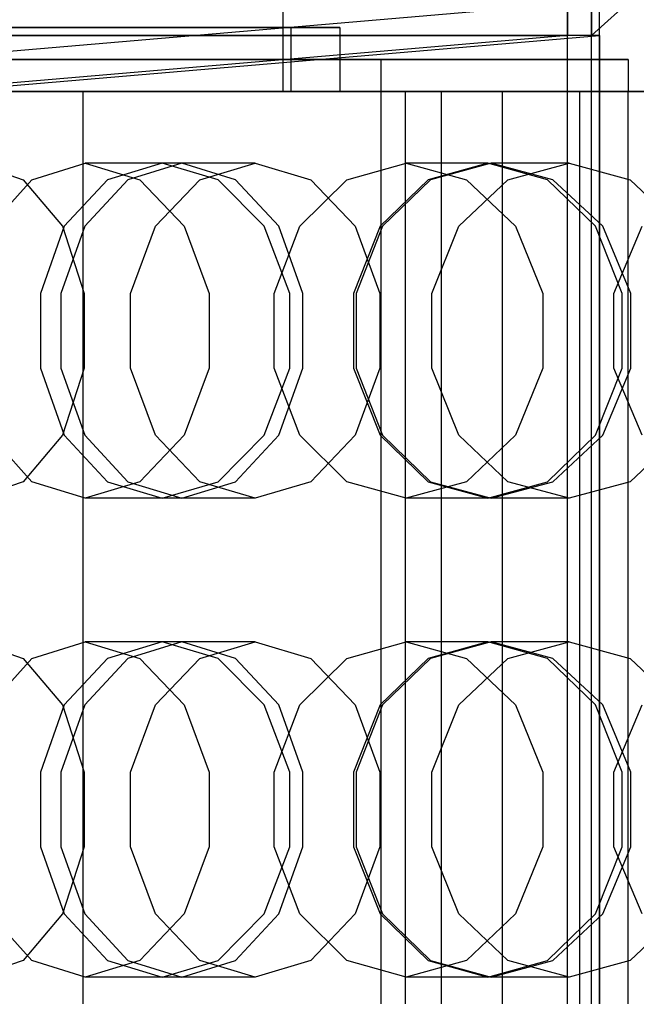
# Model space of a CAD drawing. Header units: millimetres. Extents: x -1970 to 34302, y -65268 to 6837.
# Drawn here: x 25856.5 to 25933.8, y -17913.4 to -17791 of the extents above; entities that cross this region are included whole.
import ezdxf

# ---------------------------------------------------------------- set-up
doc = ezdxf.new("R2010")
doc.units = ezdxf.units.MM
doc.layers.add('COTAS_P', color=1, linetype='Continuous', lineweight=0)
doc.layers.add('superior_briquetadora', color=7, linetype='Continuous', lineweight=0)
doc.dimstyles.new('R19_100', dxfattribs={"dimtxt": 250, "dimasz": 150, "dimexe": 150, "dimexo": 80, "dimgap": 100, "dimtad": 1, "dimtih": 1, "dimtoh": 1, "dimdsep": 46, "dimcen": 0.09, "dimadec": 0, "dimazin": 0, "dimtfac": 1, "dimtdec": 4, "dimtofl": 0, "dimtmove": 0, "dimatfit": 3, "dimfxl": 1, "dimtolj": 1, "dimtzin": 0, "dimarcsym": 0})

# ---------------------------------------------------------------- blocks, each defined once
blk = doc.blocks.new('*D23')
at = {"layer": 'COTAS_P', "color": 0, "lineweight": -2, "transparency": 16777216}
for p, q in [((25128.19, -17920), (25128.19, -16950)), ((27628.19, -17920), (27628.19, -16950)), ((25278.19, -17100), (27478.19, -17100))]:
    blk.add_line(p, q, dxfattribs=at)
at = {"layer": 'COTAS_P', "color": 0, "transparency": 16777216}
for points in [[(25278.19, -17075), (25278.19, -17125), (25128.19, -17100)], [(27478.19, -17075), (27478.19, -17125), (27628.19, -17100)]]:
    blk.add_solid(points, dxfattribs=at)
at = {"layer": 'Defpoints', "color": 0, "transparency": 16777216}
for p in [(27628.19, -17100), (25128.19, -18000), (27628.19, -18000)]:
    blk.add_point(p, dxfattribs=at)

msp = doc.modelspace()

# ---------------------------------------------------------------- linework, layer by layer
at = {"layer": 'superior_briquetadora'}
for p, q in [((25889.536, -17520), (25889.536, -17800)), ((26078.187, -17658), (25928.187, -17793)), ((25843.187, -17796), (25925.187, -17789)), ((25925.187, -17789), (25925.187, -17793)), ((25929.187, -18171), (25929.187, -17789)), ((25925.187, -18170), (25925.187, -17790)), ((25928.187, -18170), (25928.187, -17790)), ((25928.187, -17790), (25928.187, -17793)), ((25705.205, -17792), (25890.537, -17792)), ((25896.665, -17792), (25711.334, -17792)), ((25890.537, -17792), (25896.665, -17792)), ((25890.537, -17792), (25890.537, -17800)), ((25896.665, -17792), (25896.665, -17800)), ((25928.187, -17793), (25528.187, -17793)), ((25531.187, -17793), (25925.187, -17793)), ((25925.187, -17793), (25843.187, -17800)), ((25847.187, -17800), (25929.187, -17793)), ((25925.187, -18167), (25925.187, -17793)), ((25929.187, -17793), (25925.187, -17793)), ((25929.187, -17793), (25929.187, -18167)), ((25901.808, -17796), (25711.334, -17796)), ((25728.187, -17796), (25932.802, -17796)), ((25932.802, -17796), (25901.808, -17796)), ((25901.808, -17796), (25901.808, -17800)), ((25932.802, -17796), (25932.802, -17800)), ((25890.537, -17800), (25705.205, -17800)), ((25711.334, -17800), (25901.808, -17800)), ((25711.334, -17800), (25896.665, -17800)), ((25714.398, -17800), (25909.371, -17800)), ((25904.872, -17800), (25714.398, -17800)), ((25722.058, -17800), (25926.674, -17800)), ((25917.032, -17800), (25722.058, -17800)), ((25932.802, -17800), (25728.187, -17800)), ((25843.459, -17800), (25857.489, -17800)), ((25858.39, -17800), (25844.315, -17800)), ((25860.996, -17800), (25846.893, -17800)), ((25850.015, -17800), (25865.076, -17800)), ((25857.489, -17800), (25872.215, -17800)), ((25873.157, -17800), (25858.39, -17800)), ((25864.466, -17800), (25858.838, -17800)), ((25858.838, -17800), (25859.018, -17800)), ((25859.018, -17800), (25864.991, -17800)), ((25878.028, -17800), (25860.996, -17800)), ((25875.354, -17800), (25864.466, -17800)), ((25864.466, -17800), (25864.466, -18160)), ((25864.991, -17800), (25876.171, -17800)), ((25865.076, -17800), (25882.444, -17800)), ((25872.215, -17800), (25887.597, -17800)), ((25888.579, -17800), (25873.157, -17800)), ((25890.434, -17800), (25875.354, -17800)), ((25876.171, -17800), (25891.463, -17800)), ((25895.396, -17800), (25878.028, -17800)), ((25882.444, -17800), (25899.476, -17800)), ((25889.536, -17800), (25886.189, -17800)), ((25886.189, -17800), (25889.18, -17800)), ((25887.597, -17800), (25903.597, -17800)), ((25904.617, -17800), (25888.579, -17800)), ((25889.18, -17800), (25897.916, -17800)), ((25898.557, -17800), (25889.536, -17800)), ((25908.23, -17800), (25890.434, -17800)), ((25896.665, -17800), (25890.537, -17800)), ((25891.463, -17800), (25909.371, -17800)), ((25910.456, -17800), (25895.396, -17800)), ((25897.916, -17800), (25910.667, -17800)), ((25911.466, -17800), (25898.557, -17800)), ((25899.476, -17800), (25913.578, -17800)), ((25901.808, -17800), (25901.808, -18160)), ((25901.808, -17800), (25904.872, -17800)), ((25901.808, -17800), (25932.802, -17800)), ((25903.597, -17800), (25920.174, -17800)), ((25921.228, -17800), (25904.617, -17800)), ((25904.872, -18160), (25904.872, -17800)), ((25927.002, -17800), (25908.23, -17800)), ((25909.371, -17800), (25928.143, -17800)), ((25909.371, -17800), (25909.371, -18160)), ((25909.371, -17800), (25917.032, -17800)), ((25920.915, -17800), (25910.456, -17800)), ((25910.667, -17800), (25924.907, -17800)), ((25925.706, -17800), (25911.466, -17800)), ((25913.578, -17800), (25922.605, -17800)), ((25917.032, -18160), (25917.032, -17800)), ((25920.174, -17800), (25937.284, -17800)), ((25925.181, -17800), (25920.915, -17800)), ((25938.37, -17800), (25921.228, -17800)), ((25922.605, -17800), (25925.181, -17800)), ((25924.907, -17800), (25937.816, -17800)), ((25925.181, -18160), (25925.181, -17800)), ((25938.457, -17800), (25925.706, -17800)), ((25926.674, -17800), (25926.674, -18160)), ((25926.674, -17800), (25932.802, -17800)), ((25944.91, -17800), (25927.002, -17800)), ((25928.143, -17800), (25945.939, -17800)), ((25932.802, -18160), (25932.802, -17800)), ((25850.886, -17809), (25857.005, -17811.08)), ((25858.087, -17811.08), (25864.768, -17809)), ((25876.856, -17809), (25864.768, -17809)), ((25864.768, -17809), (25871.591, -17811.08)), ((25874.418, -17809), (25867.538, -17811.08)), ((25876.856, -17809), (25870.104, -17811.08)), ((25886.063, -17809), (25874.418, -17809)), ((25881.435, -17811.08), (25874.418, -17809)), ((25883.607, -17811.08), (25876.856, -17809)), ((25879.115, -17811.08), (25886.063, -17809)), ((25886.063, -17809), (25893.011, -17811.08)), ((25897.524, -17811.08), (25904.957, -17809)), ((25915.201, -17809), (25904.957, -17809)), ((25904.957, -17809), (25912.51, -17811.08)), ((25915.201, -17809), (25907.709, -17811.08)), ((25915.63, -17809), (25908.028, -17811.08)), ((25922.693, -17811.08), (25915.201, -17809)), ((25925.384, -17809), (25915.63, -17809)), ((25923.345, -17811.08), (25915.63, -17809)), ((25917.726, -17811.08), (25925.384, -17809)), ((25925.384, -17809), (25933.041, -17811.08)), ((25852.833, -17816.906), (25858.087, -17811.08)), ((25857.005, -17811.08), (25861.912, -17816.907)), ((25867.538, -17811.08), (25862.121, -17816.906)), ((25870.104, -17811.08), (25864.69, -17816.907)), ((25871.591, -17811.08), (25877.164, -17816.906)), ((25873.544, -17816.907), (25879.115, -17811.08)), ((25887.16, -17816.906), (25881.435, -17811.08)), ((25889.021, -17816.907), (25883.607, -17811.08)), ((25891.653, -17816.906), (25897.524, -17811.08)), ((25893.011, -17811.08), (25898.583, -17816.907)), ((25907.709, -17811.08), (25901.7, -17816.907)), ((25908.028, -17811.08), (25902.017, -17816.906)), ((25911.585, -17816.907), (25917.726, -17811.08)), ((25912.51, -17811.08), (25918.653, -17816.906)), ((25928.701, -17816.907), (25922.693, -17811.08)), ((25929.615, -17816.906), (25923.345, -17811.08)), ((25933.041, -17811.08), (25939.183, -17816.907)), ((25862.121, -17816.906), (25859.152, -17825.326)), ((25864.69, -17816.907), (25861.686, -17825.327)), ((25861.912, -17816.907), (25864.635, -17825.327)), ((25870.452, -17825.327), (25873.544, -17816.907)), ((25877.164, -17816.906), (25880.296, -17825.326)), ((25890.375, -17825.326), (25887.16, -17816.906)), ((25888.427, -17825.326), (25891.653, -17816.906)), ((25892.025, -17825.327), (25889.021, -17816.907)), ((25901.7, -17816.907), (25898.366, -17825.327)), ((25898.583, -17816.907), (25901.675, -17825.327)), ((25902.017, -17816.906), (25898.713, -17825.326)), ((25908.177, -17825.327), (25911.585, -17816.907)), ((25918.653, -17816.906), (25922.096, -17825.326)), ((25932.036, -17825.327), (25928.701, -17816.907)), ((25933.126, -17825.326), (25929.615, -17816.906)), ((25930.999, -17825.326), (25934.519, -17816.906)), ((25859.152, -17825.326), (25859.152, -17834.674)), ((25861.686, -17825.327), (25861.686, -17834.673)), ((25864.635, -17825.327), (25864.635, -17834.673)), ((25870.452, -17834.673), (25870.452, -17825.327)), ((25880.296, -17825.326), (25880.296, -17834.674)), ((25888.427, -17834.674), (25888.427, -17825.326)), ((25890.375, -17834.674), (25890.375, -17825.326)), ((25892.025, -17834.673), (25892.025, -17825.327)), ((25898.366, -17825.327), (25898.366, -17834.673)), ((25898.713, -17825.326), (25898.713, -17834.674)), ((25901.675, -17825.327), (25901.675, -17834.673)), ((25908.177, -17834.673), (25908.177, -17825.327)), ((25922.096, -17825.326), (25922.096, -17834.674)), ((25930.999, -17834.674), (25930.999, -17825.326)), ((25932.036, -17834.673), (25932.036, -17825.327)), ((25933.126, -17834.674), (25933.126, -17825.326)), ((25859.152, -17834.674), (25862.121, -17843.094)), ((25861.686, -17834.673), (25864.69, -17843.093)), ((25864.635, -17834.673), (25861.912, -17843.093)), ((25873.544, -17843.093), (25870.452, -17834.673)), ((25880.296, -17834.674), (25877.164, -17843.094)), ((25887.16, -17843.094), (25890.375, -17834.674)), ((25891.653, -17843.094), (25888.427, -17834.674)), ((25889.021, -17843.093), (25892.025, -17834.673)), ((25898.366, -17834.673), (25901.7, -17843.093)), ((25901.675, -17834.673), (25898.583, -17843.093)), ((25898.713, -17834.674), (25902.017, -17843.094)), ((25911.585, -17843.093), (25908.177, -17834.673)), ((25922.096, -17834.674), (25918.653, -17843.094)), ((25928.701, -17843.093), (25932.036, -17834.673)), ((25929.615, -17843.094), (25933.126, -17834.674)), ((25934.519, -17843.094), (25930.999, -17834.674)), ((25858.087, -17848.92), (25852.833, -17843.094)), ((25861.912, -17843.093), (25857.005, -17848.92)), ((25862.121, -17843.094), (25867.538, -17848.92)), ((25864.69, -17843.093), (25870.104, -17848.92)), ((25877.164, -17843.094), (25871.59, -17848.92)), ((25879.115, -17848.92), (25873.544, -17843.093)), ((25881.435, -17848.92), (25887.16, -17843.094)), ((25883.607, -17848.92), (25889.021, -17843.093)), ((25897.524, -17848.92), (25891.653, -17843.094)), ((25898.583, -17843.093), (25893.011, -17848.92)), ((25901.7, -17843.093), (25907.709, -17848.92)), ((25902.017, -17843.094), (25908.029, -17848.92)), ((25917.726, -17848.92), (25911.585, -17843.093)), ((25918.653, -17843.094), (25912.51, -17848.92)), ((25922.693, -17848.92), (25928.701, -17843.093)), ((25923.345, -17848.92), (25929.615, -17843.094)), ((25939.183, -17843.093), (25933.041, -17848.92)), ((25857.005, -17848.92), (25850.886, -17851)), ((25864.768, -17851), (25858.087, -17848.92)), ((25871.59, -17848.92), (25864.768, -17851)), ((25867.538, -17848.92), (25874.418, -17851)), ((25870.104, -17848.92), (25876.856, -17851)), ((25874.418, -17851), (25881.435, -17848.92)), ((25876.856, -17851), (25883.607, -17848.92)), ((25886.063, -17851), (25879.115, -17848.92)), ((25893.011, -17848.92), (25886.063, -17851)), ((25904.957, -17851), (25897.524, -17848.92)), ((25912.51, -17848.92), (25904.957, -17851)), ((25907.709, -17848.92), (25915.201, -17851)), ((25908.029, -17848.92), (25915.63, -17851)), ((25915.201, -17851), (25922.693, -17848.92)), ((25915.63, -17851), (25923.345, -17848.92)), ((25925.384, -17851), (25917.726, -17848.92)), ((25933.041, -17848.92), (25925.384, -17851)), ((25876.856, -17851), (25864.768, -17851)), ((25886.063, -17851), (25874.418, -17851)), ((25915.201, -17851), (25904.957, -17851)), ((25925.384, -17851), (25915.63, -17851)), ((25850.886, -17869), (25857.005, -17871.08)), ((25858.087, -17871.08), (25864.768, -17869)), ((25876.856, -17869), (25864.768, -17869)), ((25864.768, -17869), (25871.591, -17871.08)), ((25874.418, -17869), (25867.538, -17871.08)), ((25876.856, -17869), (25870.104, -17871.08)), ((25886.063, -17869), (25874.418, -17869)), ((25881.435, -17871.08), (25874.418, -17869)), ((25883.607, -17871.08), (25876.856, -17869)), ((25879.115, -17871.08), (25886.063, -17869)), ((25886.063, -17869), (25893.011, -17871.08)), ((25897.524, -17871.08), (25904.957, -17869)), ((25915.201, -17869), (25904.957, -17869)), ((25904.957, -17869), (25912.51, -17871.08)), ((25915.201, -17869), (25907.709, -17871.08)), ((25915.63, -17869), (25908.028, -17871.08)), ((25922.693, -17871.08), (25915.201, -17869)), ((25925.384, -17869), (25915.63, -17869)), ((25923.345, -17871.08), (25915.63, -17869)), ((25917.726, -17871.08), (25925.384, -17869)), ((25925.384, -17869), (25933.041, -17871.08)), ((25852.833, -17876.906), (25858.087, -17871.08)), ((25857.005, -17871.08), (25861.912, -17876.907)), ((25867.538, -17871.08), (25862.121, -17876.906)), ((25870.104, -17871.08), (25864.69, -17876.907)), ((25871.591, -17871.08), (25877.164, -17876.906)), ((25873.544, -17876.907), (25879.115, -17871.08)), ((25887.16, -17876.906), (25881.435, -17871.08)), ((25889.021, -17876.907), (25883.607, -17871.08)), ((25891.653, -17876.906), (25897.524, -17871.08)), ((25893.011, -17871.08), (25898.583, -17876.907)), ((25907.709, -17871.08), (25901.7, -17876.907)), ((25908.028, -17871.08), (25902.017, -17876.906)), ((25911.585, -17876.907), (25917.726, -17871.08)), ((25912.51, -17871.08), (25918.653, -17876.906)), ((25928.701, -17876.907), (25922.693, -17871.08)), ((25929.615, -17876.906), (25923.345, -17871.08)), ((25933.041, -17871.08), (25939.183, -17876.907)), ((25862.121, -17876.906), (25859.152, -17885.326)), ((25864.69, -17876.907), (25861.686, -17885.327)), ((25861.912, -17876.907), (25864.635, -17885.327)), ((25870.452, -17885.327), (25873.544, -17876.907)), ((25877.164, -17876.906), (25880.296, -17885.326)), ((25890.375, -17885.326), (25887.16, -17876.906)), ((25888.427, -17885.326), (25891.653, -17876.906)), ((25892.025, -17885.327), (25889.021, -17876.907)), ((25901.7, -17876.907), (25898.366, -17885.327)), ((25898.583, -17876.907), (25901.675, -17885.327)), ((25902.017, -17876.906), (25898.713, -17885.326)), ((25908.177, -17885.327), (25911.585, -17876.907)), ((25918.653, -17876.906), (25922.096, -17885.326)), ((25932.036, -17885.327), (25928.701, -17876.907)), ((25933.126, -17885.326), (25929.615, -17876.906)), ((25930.999, -17885.326), (25934.519, -17876.906)), ((25859.152, -17885.326), (25859.152, -17894.674)), ((25861.686, -17885.327), (25861.686, -17894.673)), ((25864.635, -17885.327), (25864.635, -17894.673)), ((25870.452, -17894.673), (25870.452, -17885.327)), ((25880.296, -17885.326), (25880.296, -17894.674)), ((25888.427, -17894.674), (25888.427, -17885.326)), ((25890.375, -17894.674), (25890.375, -17885.326)), ((25892.025, -17894.673), (25892.025, -17885.327)), ((25898.366, -17885.327), (25898.366, -17894.673)), ((25898.713, -17885.326), (25898.713, -17894.674)), ((25901.675, -17885.327), (25901.675, -17894.673)), ((25908.177, -17894.673), (25908.177, -17885.327)), ((25922.096, -17885.326), (25922.096, -17894.674)), ((25930.999, -17894.674), (25930.999, -17885.326)), ((25932.036, -17894.673), (25932.036, -17885.327)), ((25933.126, -17894.674), (25933.126, -17885.326)), ((25859.152, -17894.674), (25862.121, -17903.094)), ((25861.686, -17894.673), (25864.69, -17903.093)), ((25864.635, -17894.673), (25861.912, -17903.093)), ((25873.544, -17903.093), (25870.452, -17894.673)), ((25880.296, -17894.674), (25877.164, -17903.094)), ((25887.16, -17903.094), (25890.375, -17894.674)), ((25891.653, -17903.094), (25888.427, -17894.674)), ((25889.021, -17903.093), (25892.025, -17894.673)), ((25898.366, -17894.673), (25901.7, -17903.093)), ((25901.675, -17894.673), (25898.583, -17903.093)), ((25898.713, -17894.674), (25902.017, -17903.094)), ((25911.585, -17903.093), (25908.177, -17894.673)), ((25922.096, -17894.674), (25918.653, -17903.094)), ((25928.701, -17903.093), (25932.036, -17894.673)), ((25929.615, -17903.094), (25933.126, -17894.674)), ((25934.519, -17903.094), (25930.999, -17894.674)), ((25858.087, -17908.92), (25852.833, -17903.094)), ((25861.912, -17903.093), (25857.005, -17908.92)), ((25862.121, -17903.094), (25867.538, -17908.92)), ((25864.69, -17903.093), (25870.104, -17908.92)), ((25877.164, -17903.094), (25871.59, -17908.92)), ((25879.115, -17908.92), (25873.544, -17903.093)), ((25881.435, -17908.92), (25887.16, -17903.094)), ((25883.607, -17908.92), (25889.021, -17903.093)), ((25897.524, -17908.92), (25891.653, -17903.094)), ((25898.583, -17903.093), (25893.011, -17908.92)), ((25901.7, -17903.093), (25907.709, -17908.92)), ((25902.017, -17903.094), (25908.029, -17908.92)), ((25917.726, -17908.92), (25911.585, -17903.093)), ((25918.653, -17903.094), (25912.51, -17908.92)), ((25922.693, -17908.92), (25928.701, -17903.093)), ((25923.345, -17908.92), (25929.615, -17903.094)), ((25939.183, -17903.093), (25933.041, -17908.92)), ((25857.005, -17908.92), (25850.886, -17911)), ((25864.768, -17911), (25858.087, -17908.92)), ((25871.59, -17908.92), (25864.768, -17911)), ((25867.538, -17908.92), (25874.418, -17911)), ((25870.104, -17908.92), (25876.856, -17911)), ((25874.418, -17911), (25881.435, -17908.92)), ((25876.856, -17911), (25883.607, -17908.92)), ((25886.063, -17911), (25879.115, -17908.92)), ((25893.011, -17908.92), (25886.063, -17911)), ((25904.957, -17911), (25897.524, -17908.92)), ((25912.51, -17908.92), (25904.957, -17911)), ((25907.709, -17908.92), (25915.201, -17911)), ((25908.029, -17908.92), (25915.63, -17911)), ((25915.201, -17911), (25922.693, -17908.92)), ((25915.63, -17911), (25923.345, -17908.92)), ((25925.384, -17911), (25917.726, -17908.92)), ((25933.041, -17908.92), (25925.384, -17911)), ((25876.856, -17911), (25864.768, -17911)), ((25886.063, -17911), (25874.418, -17911)), ((25915.201, -17911), (25904.957, -17911)), ((25925.384, -17911), (25915.63, -17911))]:
    msp.add_line(p, q, dxfattribs=at)

# ---------------------------------------------------------------- dimensions: what is measured, and where the dimension line sits
at = {"layer": 'COTAS_P'}
dim = msp.add_aligned_dim(p1=(25128.187, -18000), p2=(27628.187, -18000), distance=900, text='<> P', dimstyle='R19_100', dxfattribs=at)
dim.commit()
dim.dimension.update_dxf_attribs({"geometry": '*D23', "text_midpoint": (26378.187, -17100)})

doc.saveas('drawing.dxf')
